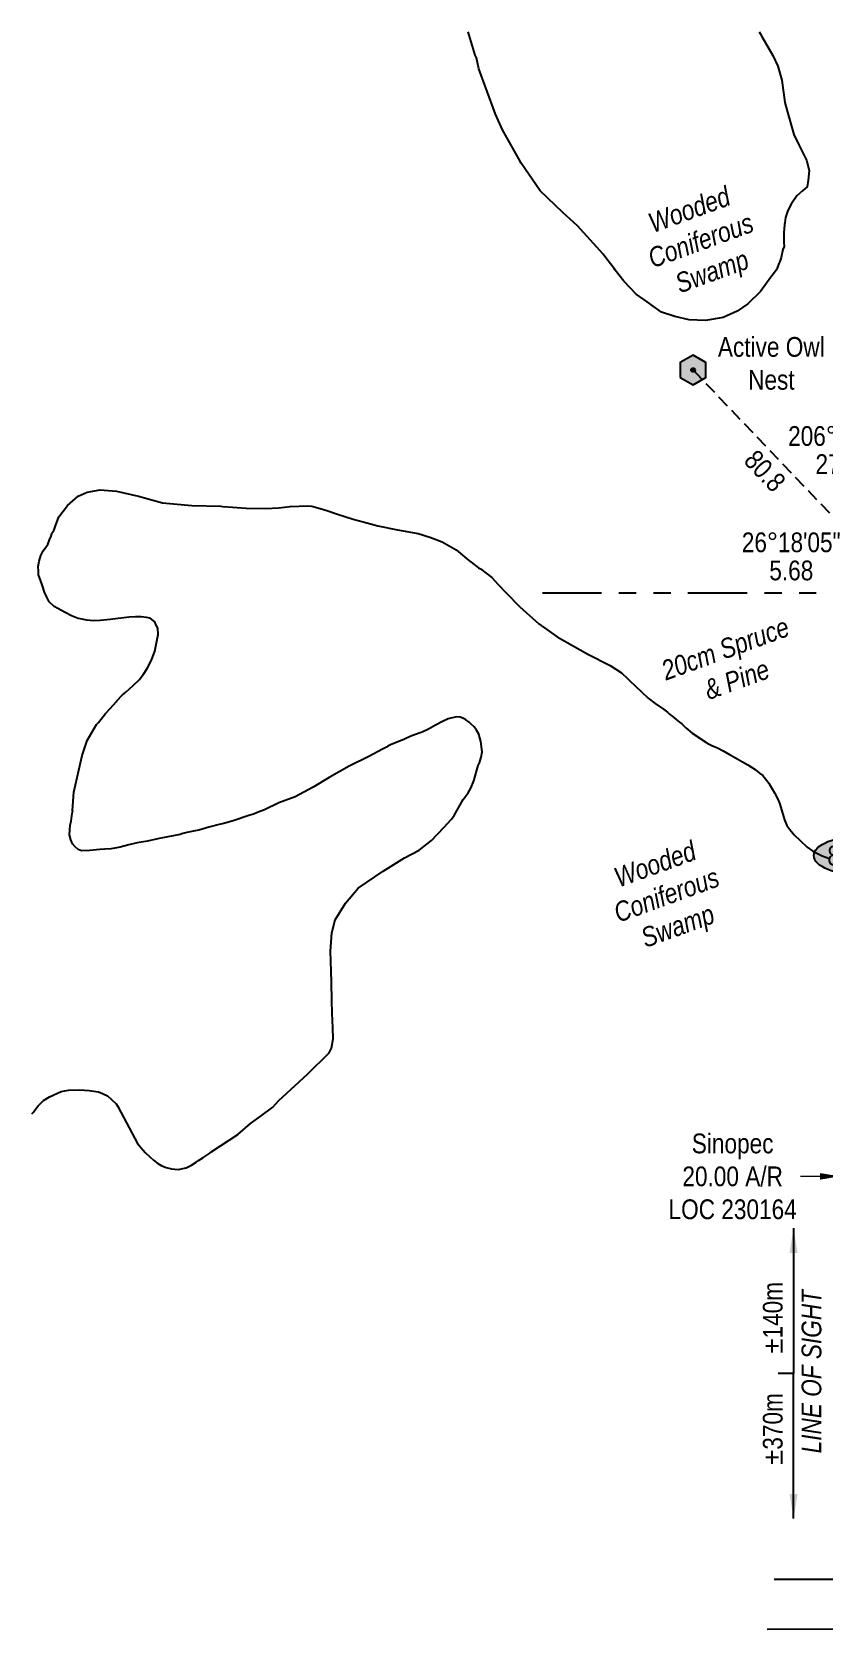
# Model space of a CAD drawing. Extents: x 493830 to 508605, y 6011694 to 6019262.
# Drawn here: x 506787 to 507188, y 6016287 to 6017096 of the extents above; entities that cross this region are included whole.
import ezdxf
from ezdxf.enums import TextEntityAlignment as Align

# ---------------------------------------------------------------- set-up
doc = ezdxf.new("R2010")
doc.units = 0
doc.header["$LTSCALE"] = 5
doc.header["$PDSIZE"] = 0.5
for name, pattern in [('foc-DRILLPATH', [14.75, 6, -1.75, 1.75, -1.75, 1.75, -1.75]), ('foc-TIELINE', [1.875, 1.25, -0.625]), ('foc-UNSURVEYED', [12.5, 10, -2.5])]:
    doc.linetypes.add(name, pattern=pattern)
doc.layers.get('Defpoints').update_dxf_attribs({"color": 9})
doc.layers.add('F-AR-T', color=190, linetype='Continuous', lineweight=9)
for name, color, linetype in [('L-BD1', 253, 'Continuous'), ('L-USEC', 7, 'foc-UNSURVEYED'), ('P-ELEVATION', 7, 'Continuous'), ('P-PDRILLPATH', 12, 'foc-DRILLPATH'), ('T-BUSH-T', 110, 'Continuous'), ('T-TIE', 201, 'foc-TIELINE'), ('WETLAND', 143, 'Continuous'), ('WETLAND-T', 146, 'Continuous')]:
    doc.layers.add(name, color=color, linetype=linetype)
doc.styles.add('80', font='ARIALN.TTF', dxfattribs={"height": 10})
doc.styles.add('80CG', font='ARIALN.TTF', dxfattribs={"height": 10})
doc.styles.add('80L', font='ARIALN.TTF', dxfattribs={"height": 10})
doc.dimstyles.new('COMPASS', dxfattribs={"dimscale": 5, "dimtxt": 10, "dimasz": 2.5, "dimexe": 0.2, "dimexo": 0.0625, "dimgap": 0.5, "dimtad": 0, "dimtih": 1, "dimtoh": 1, "dimzin": 0, "dimdsep": 46, "dimtxsty": '80', "dimcen": 0.1, "dimse1": 1, "dimse2": 1, "dimclrd": 256, "dimclrt": 256, "dimaunit": 1, "dimadec": 4, "dimazin": 0, "dimtfac": 0.06, "dimtofl": 0, "dimtmove": 0, "dimatfit": 1, "dimfxl": 0.2, "dimtolj": 1, "dimtzin": 0, "dimlwd": -1, "dimarcsym": 0})
doc.dimstyles.new('Compass 5 000', dxfattribs={"dimscale": 5, "dimtxt": 9, "dimasz": 2, "dimexe": 0.2, "dimexo": 0.0625, "dimgap": 0.5, "dimtad": 0, "dimtih": 1, "dimtoh": 1, "dimzin": 0, "dimdsep": 46, "dimtxsty": '80CG', "dimcen": 0.1, "dimse1": 1, "dimse2": 1, "dimclrd": 256, "dimclrt": 256, "dimaunit": 1, "dimadec": 4, "dimazin": 0, "dimtfac": 0.06, "dimtofl": 0, "dimtmove": 0, "dimatfit": 1, "dimfxl": 0.2, "dimtolj": 1, "dimtzin": 0, "dimlwd": -1, "dimarcsym": 0})

# ---------------------------------------------------------------- blocks, each defined once
blk = doc.blocks.new('NEST_ACTIVE')
h = blk.add_hatch(color=90)
h.dxf.hatch_style = 1
h.paths.add_polyline_path([(-6.5, -3.75), (0, -7.5), (6.5, -3.75), (6.5, 3.75), (0, 7.5), (-6.5, 3.75)])
h = blk.add_hatch(color=13)
h.dxf.hatch_style = 1
edge = h.paths.add_edge_path()
edge.add_arc((0, 0), 1, 0, 360)
at = {"color": 13, "flags": 128}
blk.add_lwpolyline([(-6.5, -3.75), (0, -7.5), (6.5, -3.75), (6.5, 3.75), (0, 7.5), (-6.5, 3.75)], close=True, dxfattribs=at)
at = {"color": 13}
blk.add_circle((0, 0), 1, dxfattribs=at)
blk = doc.blocks.new('*D591')
at = {"layer": 'Defpoints', "color": 0, "transparency": 16777216}
for p in [(507195.78, 6016561.32), (507245.75, 6016561.59), (507196.02, 6016516.48)]:
    blk.add_point(p, dxfattribs=at)
at = {"layer": 'F-AR-T', "transparency": 16777216}
for p, q in [((507186.02, 6016516.42), (507176.02, 6016516.37)), ((507255.99, 6016516.8), (507265.99, 6016516.85))]:
    blk.add_line(p, q, dxfattribs=at)
for points in [[(507186.01, 6016518.09), (507186.03, 6016514.76), (507196.02, 6016516.48)], [(507255.98, 6016518.47), (507256, 6016515.13), (507245.99, 6016516.75)]]:
    blk.add_solid(points, dxfattribs=at)
at = {"layer": 'F-AR-T', "transparency": 16777216, "insert": (507141.73, 6016516.37), "char_height": 10, "attachment_point": 5, "style": '80CG'}
blk.add_mtext('\\A1;Sinopec\\P20.00 A/R\\PLOC 230164', dxfattribs=at)
blk = doc.blocks.new('we')
at = {"layer": 'P-ELEVATION'}
h = blk.add_hatch(color=111, dxfattribs=at)
h.dxf.hatch_style = 1
edge = h.paths.add_edge_path()
edge.add_ellipse((0, 0), major_axis=(-24.38, 0), ratio=0.410256, start_angle=0, end_angle=360)
at = {"layer": 'P-ELEVATION', "color": 7, "flags": 128}
blk.add_lwpolyline([(0, 0, 12.5, 0, 0), (-12.42, -6.43, 0, 0, 0)], format="xyseb", dxfattribs=at)
at = {"layer": 'P-ELEVATION', "color": 7}
blk.add_ellipse((0, 0), major_axis=(-24.38, 0), ratio=0.410256, dxfattribs=at)
at = {"layer": 'P-ELEVATION', "style": '80'}
blk.add_attdef('ELEVATION', text='', height=10, dxfattribs=at).set_placement((0, 0), align=Align.MIDDLE_CENTER)

msp = doc.modelspace()

# ---------------------------------------------------------------- linework, layer by layer
msp.add_line((507172.589, 6016416.641), (507164.709, 6016416.641))
at = {"layer": 'L-USEC'}
msp.add_line((507337.825, 6016312.431), (507159.228, 6016312.257), dxfattribs=at)
msp.add_lwpolyline([(507159.228, 6016287.153), (507337.85, 6016287.327), (507923.45, 6016287.896)], dxfattribs=at)
at = {"layer": 'P-PDRILLPATH', "flags": 128}
msp.add_lwpolyline([(507508.623, 6016500.255), (507816.697, 6016812.512), (507039.912, 6016811.741)], dxfattribs=at)
at = {"layer": 'T-TIE', "flags": 128}
msp.add_lwpolyline([(507121.702, 6016924.861), (507261.052, 6016778.736)], dxfattribs=at)
at = {"layer": 'WETLAND'}
for points in [[(507155.133, 6017096.076), (507155.709, 6017095.329), (507156.592, 6017093.76), (507162.028, 6017084.107), (507164.579, 6017078.78), (507166.581, 6017071.636), (507168.103, 6017060.279), (507169.438, 6017055.517), (507172.759, 6017044.211), (507175.31, 6017038.883), (507179.129, 6017031.191), (507180.481, 6017025.83), (507180.017, 6017021.016), (507179.539, 6017017.541), (507177.172, 6017015.536), (507174.243, 6017013.052), (507171.364, 6017008.771), (507169.651, 6017005.722), (507168.554, 6017002.091), (507168.188, 6016999.439), (507168.056, 6016998.477), (507167.575, 6016994.263), (507167.711, 6016989.467), (507167.768, 6016987.468), (507167.214, 6016985.853), (507166.328, 6016981.827), (507165.585, 6016979.806), (507165.305, 6016979.098), (507163.906, 6016975.558), (507161.72, 6016972.779), (507161.01, 6016971.876), (507155.818, 6016964.529), (507149.394, 6016958.347), (507144.1, 6016954.596), (507136.99, 6016951.395), (507128.032, 6016949.941), (507119.621, 6016950.302), (507112.376, 6016951.897), (507105.713, 6016954.108), (507098.366, 6016959.3), (507092.851, 6016963.343), (507086.668, 6016969.768), (507082.248, 6016975.497), (507081.685, 6016976.227), (507077.952, 6016980.921), (507076.093, 6016983.545), (507063.179, 6016997.936), (507055.7, 6017004.707), (507044.157, 6017015.613), (507034.652, 6017029.613), (507033.475, 6017031.886), (507025.065, 6017046.495), (507021.63, 6017054.423), (507013.102, 6017077.448), (507012.01, 6017083.026), (507011.24, 6017084.357), (507007.714, 6017096.076)], [(506786.767, 6016548.046), (506787.564, 6016548.964), (506788.218, 6016549.911), (506789.978, 6016552.086), (506792.63, 6016554.894), (506795.612, 6016556.8), (506801.611, 6016559.399), (506805.234, 6016560.109), (506810.998, 6016560.272), (506815.762, 6016560.011), (506820.441, 6016559.174), (506822.586, 6016558.476), (506824.996, 6016557.265), (506829.26, 6016553.383), (506829.415, 6016553.204), (506830.364, 6016551.825), (506834.752, 6016543.595), (506840.315, 6016533.16), (506843.062, 6016529.758), (506844.079, 6016528.573), (506846.497, 6016526.289), (506848.29, 6016524.594), (506850.461, 6016522.985), (506852.619, 6016521.832), (506854.769, 6016520.982), (506857.52, 6016520.301), (506860.87, 6016519.941), (506864.944, 6016520.815), (506867.64, 6016522.106), (506870.024, 6016523.692), (506871.064, 6016524.48), (506873.305, 6016525.758), (506876.881, 6016528.137), (506877.817, 6016529.059), (506891.032, 6016537.646), (506897.551, 6016543.296), (506902.909, 6016547.091), (506908.855, 6016551.51), (506911.857, 6016554.874), (506926.293, 6016568.248), (506937.357, 6016578.982), (506938.502, 6016581.445), (506939.296, 6016586.095), (506939.139, 6016591.644), (506938.929, 6016599.042), (506938.745, 6016605.516), (506938.483, 6016614.764), (506938.326, 6016620.312), (506938.037, 6016630.485), (506938.7, 6016639.759), (506940.366, 6016646.285), (506945.678, 6016654.766), (506951.942, 6016662.348), (506964.653, 6016671.038), (506975.567, 6016677.826), (506982.861, 6016681.735), (506989.203, 6016686.543), (506995.493, 6016693.2), (506999.383, 6016697.317), (507000.674, 6016699.179), (507005.273, 6016707.361), (507007.761, 6016710.658), (507008.385, 6016711.845), (507009.167, 6016712.978), (507010.559, 6016716.766), (507012.886, 6016724.468), (507013.54, 6016725.874), (507014.386, 6016728.675), (507014.77, 6016731.463), (507014.157, 6016736.767), (507013.127, 6016740.44), (507011.912, 6016742.488), (507010.71, 6016744.074), (507009.284, 6016745.421), (507008.326, 6016746.551), (507006.437, 6016747.886), (507005.03, 6016748.54), (507003.63, 6016748.963), (507001.774, 6016749.142), (506997.639, 6016748.099), (506994.666, 6016746.858), (506991.25, 6016744.91), (506987.603, 6016742.956), (506984.406, 6016741.477), (506979.597, 6016739.72), (506976.168, 6016738.235), (506975.572, 6016737.933), (506968.393, 6016735.006), (506967.025, 6016734.274), (506966.345, 6016733.791), (506964.29, 6016732.808), (506957.452, 6016729.143), (506947.411, 6016724.231), (506937.395, 6016718.393), (506929.203, 6016713.533), (506920.086, 6016708.647), (506911.842, 6016705.637), (506904.545, 6016702.142), (506901.391, 6016700.886), (506899.046, 6016699.952), (506896.582, 6016699.13), (506889.189, 6016696.664), (506883.944, 6016695.234), (506881.612, 6016694.598), (506876.327, 6016693.292), (506871.28, 6016691.76), (506869.485, 6016691.432), (506865.295, 6016690.665), (506863.212, 6016690.046), (506861.854, 6016689.642), (506851.271, 6016687.491), (506845.293, 6016686.164), (506839.995, 6016685.32), (506835.859, 6016684.277), (506831.493, 6016683.228), (506826.888, 6016682.403), (506823.658, 6016682.08), (506821.115, 6016682.008), (506816.042, 6016681.401), (506811.88, 6016681.283), (506810.242, 6016681.931), (506808.584, 6016683.272), (506807.383, 6016684.858), (506806.399, 6016686.912), (506805.864, 6016689.442), (506806.023, 6016691.992), (506806.189, 6016694.311), (506806.592, 6016696.405), (506806.983, 6016698.961), (506807.386, 6016701.055), (506807.445, 6016701.404), (506807.366, 6016701.748), (506808.029, 6016711.023), (506812.128, 6016729.65), (506814.693, 6016737.127), (506819.532, 6016745.229), (506820.448, 6016746.314), (506824.023, 6016750.812), (506826.488, 6016753.658), (506826.488, 6016753.658), (506829.408, 6016756.749), (506829.857, 6016757.224), (506832.553, 6016760.077), (506832.699, 6016760.244), (506834.357, 6016761.748), (506837.964, 6016765.09), (506841.122, 6016767.956), (506843.355, 6016770.796), (506845.126, 6016773.623), (506847.32, 6016777.85), (506849.039, 6016782.526), (506849.845, 6016786.714), (506850.652, 6016790.902), (506850.56, 6016794.139), (506849.583, 6016795.962), (506849.082, 6016797.336), (506846.717, 6016799.12), (506844.854, 6016799.53), (506842.067, 6016799.914), (506839.292, 6016799.835), (506836.056, 6016799.744), (506826.372, 6016798.543), (506821.298, 6016797.937), (506818.062, 6016797.845), (506814.349, 6016798.202), (506812.192, 6016798.618), (506810.161, 6016799.009), (506806.885, 6016800.305), (506803.596, 6016802.062), (506797.955, 6016805.142), (506795.578, 6016807.388), (506794.112, 6016810.123), (506793.122, 6016812.409), (506792.105, 6016815.62), (506791.102, 6016818.368), (506790.098, 6016821.116), (506790.046, 6016822.966), (506789.98, 6016825.278), (506790.364, 6016828.065), (506791.21, 6016830.866), (506792.532, 6016833.217), (506793.866, 6016835.106), (506794.752, 6016836.519), (506795.611, 6016838.858), (506796.483, 6016840.733), (506796.906, 6016842.134), (506797.792, 6016843.547), (506798.228, 6016844.485), (506798.651, 6016845.885), (506800.37, 6016850.562), (506804.836, 6016856.242), (506810.254, 6016861.023), (506814.825, 6016863.004), (506821.273, 6016864.112), (506829.622, 6016863.423), (506840.798, 6016860.964), (506852.926, 6016857.605), (506867.775, 6016856.175), (506882.491, 6016855.857), (506883.523, 6016855.696), (506888.391, 6016855.372), (506895.346, 6016854.875), (506905.301, 6016854.694), (506911.768, 6016855.109), (506917.535, 6016855.735), (506917.653, 6016855.755), (506926.603, 6016856.119), (506928.639, 6016855.819), (506932.834, 6016854.781), (506936.103, 6016853.717), (506941.48, 6016851.787), (506949.419, 6016849.235), (506954.545, 6016847.992), (506962.009, 6016845.89), (506972.016, 6016843.86), (506982.479, 6016842.074), (506988.318, 6016840.157), (506994.632, 6016837.791), (507001.686, 6016833.826), (507006.904, 6016829.347), (507007.078, 6016829.17), (507012.962, 6016824.731), (507013.991, 6016824.226), (507019.67, 6016819.759), (507023.012, 6016816.152), (507026.829, 6016812.095), (507033.975, 6016804.893), (507043.472, 6016796.37), (507052.917, 6016789.696), (507068.438, 6016780.881), (507079.706, 6016775.185), (507085.399, 6016771.436), (507088.652, 6016768.478), (507089.646, 6016767.368), (507092.499, 6016764.672), (507095.352, 6016761.977), (507098.919, 6016758.607), (507102.465, 6016755.931), (507106.712, 6016753.043), (507108.759, 6016751.559), (507109.79, 6016750.585), (507111.685, 6016749.02), (507113.105, 6016747.903), (507114.763, 6016746.562), (507115.945, 6016745.67), (507118.085, 6016743.648), (507121.169, 6016740.959), (507129.198, 6016735.655), (507131.524, 6016734.482), (507132.001, 6016734.324), (507134.346, 6016733.234), (507136.928, 6016731.919), (507140.218, 6016730.161), (507140.868, 6016729.791), (507146.803, 6016726.414), (507149.392, 6016724.868), (507151.274, 6016723.764), (507153.163, 6016722.43), (507153.257, 6016722.386), (507155.412, 6016720.642), (507156.951, 6016719.413), (507157.768, 6016718.595), (507160.167, 6016715.472), (507160.309, 6016715.228), (507161.768, 6016712.724), (507162.983, 6016710.676), (507164.693, 6016707.485), (507165.446, 6016705.424), (507166.713, 6016701.526), (507168, 6016696.935), (507169.235, 6016694.194), (507170.681, 6016692.152), (507172.841, 6016689.437), (507175.932, 6016686.516), (507179.498, 6016683.147), (507182.426, 6016681.115), (507187.083, 6016678.853), (507190.766, 6016677.45)]]:
    msp.add_lwpolyline(points, dxfattribs=at)

# ---------------------------------------------------------------- block references
at = {"xscale": 0.99946605, "yscale": 0.99946605, "zscale": 0.99946605}
msp.add_blockref('NEST_ACTIVE', (507121.702, 6016924.861), dxfattribs=at)
at = {"layer": 'F-AR-T', "xscale": 0.99946605, "yscale": 0.99946605, "zscale": 0.99946605}
msp.add_blockref('we', (507207.21, 6016678.903), dxfattribs=at).add_auto_attribs({'ELEVATION': '879.92'})

# ---------------------------------------------------------------- texts
at = {"insert": (507132.468, 6016941.554), "char_height": 10, "attachment_point": 1, "style": '80L'}
msp.add_mtext_dynamic_manual_height_columns('\\pi1.78439;Active Owl \\P\\pi17.1084;Nest', width=56.84981, gutter_width=50, heights=[0], dxfattribs=at)
at = {"rotation": 90, "style": '80'}
for s, insert, char_height, width, attachment_point in [('%%P140m', (507162.099, 6016426.636), 9.9947, 42.08873, 4), ('\\pi6.37247;{\\fArial Narrow|b0|i1|c0|p34;LINE OF SIGH\\T1.55;T}', (507176.658, 6016369.775), 9.99466, 99.29488, 1), ('%%P370m', (507162.099, 6016406.647), 9.9947, 42.08873, 6)]:
    msp.add_mtext(s, dxfattribs=dict(at, insert=insert, char_height=char_height, width=width, attachment_point=attachment_point))
at = {"layer": 'L-BD1', "char_height": 9.99466, "attachment_point": 1, "line_spacing_factor": 0.855, "style": '80L'}
for s, insert, width in [('\\pi0.21019;206°18\'05"\\P\\pi14.06022;27.75 ', (507169.624, 6016896.428), 55.97733), ('\\pi0.21019;26°18\'05"\\P\\pi14.14885;5.68 ', (507146.162, 6016842.573), 49.60965)]:
    msp.add_mtext(s, dxfattribs=dict(at, insert=insert, width=width))
at = {"layer": 'T-BUSH-T', "insert": (507101.54, 6016775.802), "char_height": 9.99466, "attachment_point": 1, "rotation": 20, "style": '80L'}
msp.add_mtext_dynamic_manual_height_columns('\\pi3.25767;{\\fArial Narrow|b0|i1|c0|p34;20cm Spruce \\P\\pi20.2336;& Pine}', width=73.01461, gutter_width=49.973, heights=[0], dxfattribs=at)
at = {"layer": 'T-TIE', "style": '80L'}
msp.add_text('80.8', height=9.9947, rotation=313.64049, dxfattribs=at).set_placement((507158.107, 6016873.777), align=Align.MIDDLE_CENTER)
at = {"layer": 'WETLAND-T', "char_height": 10, "attachment_point": 1, "rotation": 20, "style": '80L'}
for insert in [(507096.117, 6017002.872), (507078.778, 6016671.369)]:
    msp.add_mtext_dynamic_manual_height_columns('\\pi1.96881;{\\fArial Narrow|b0|i1|c0|p34;Wooded \\P\\pi-4.29995;Coniferous \\P\\pi4.29828;Swamp}', width=45.73162, gutter_width=50, heights=[0], dxfattribs=dict(at, insert=insert))

# ---------------------------------------------------------------- dimensions: what is measured, and where the dimension line sits
at = {"layer": 'F-AR-T'}
dim = msp.add_linear_dim(base=(507196.019, 6016516.478), p1=(507245.751, 6016561.585), p2=(507195.778, 6016561.317), angle=180.307967, text='Sinopec\\P20.00 A/R\\PLOC 230164', dimstyle='Compass 5 000', dxfattribs=at)
dim.commit()
dim.dimension.update_dxf_attribs({"geometry": '*D591', "text_midpoint": (507141.729, 6016516.371), "dimtype": 161})

# ---------------------------------------------------------------- leaders
at = {"path_type": 1}
for points in [[(507172.589, 6016490.206), (507172.589, 6016416.641)], [(507172.589, 6016343.077), (507172.589, 6016416.641)]]:
    msp.add_leader(points, dimstyle='COMPASS', override={"dimgap": 0.5, "dimtad": 0}, dxfattribs=at)

doc.saveas('drawing.dxf')
